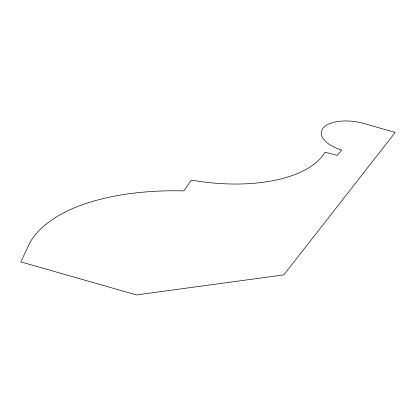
<?xml version="1.0" encoding="UTF-8"?>
<svg xmlns="http://www.w3.org/2000/svg" width="416" height="416" viewBox="0 0 416 416"><rect width="100%" height="100%" fill="white"/><g stroke="black" fill="none" stroke-linecap="round" stroke-linejoin="round"><path stroke-width="0.62" d="M30.254 242.034L20.8 261.882L136.474 294.934L283.858 274.862L395.2 132.439L366.34 124.202A32.786 15.444 8.9 0 0 323.648 127.473A32.786 15.444 8.9 0 0 341.692 150.062L337.111 155.371L325 152.142A124.888 58.822 8.9 0 1 191.292 180.107L183.934 190.871A202.093 95.186 8.9 0 0 30.254 242.034"/></g></svg>
